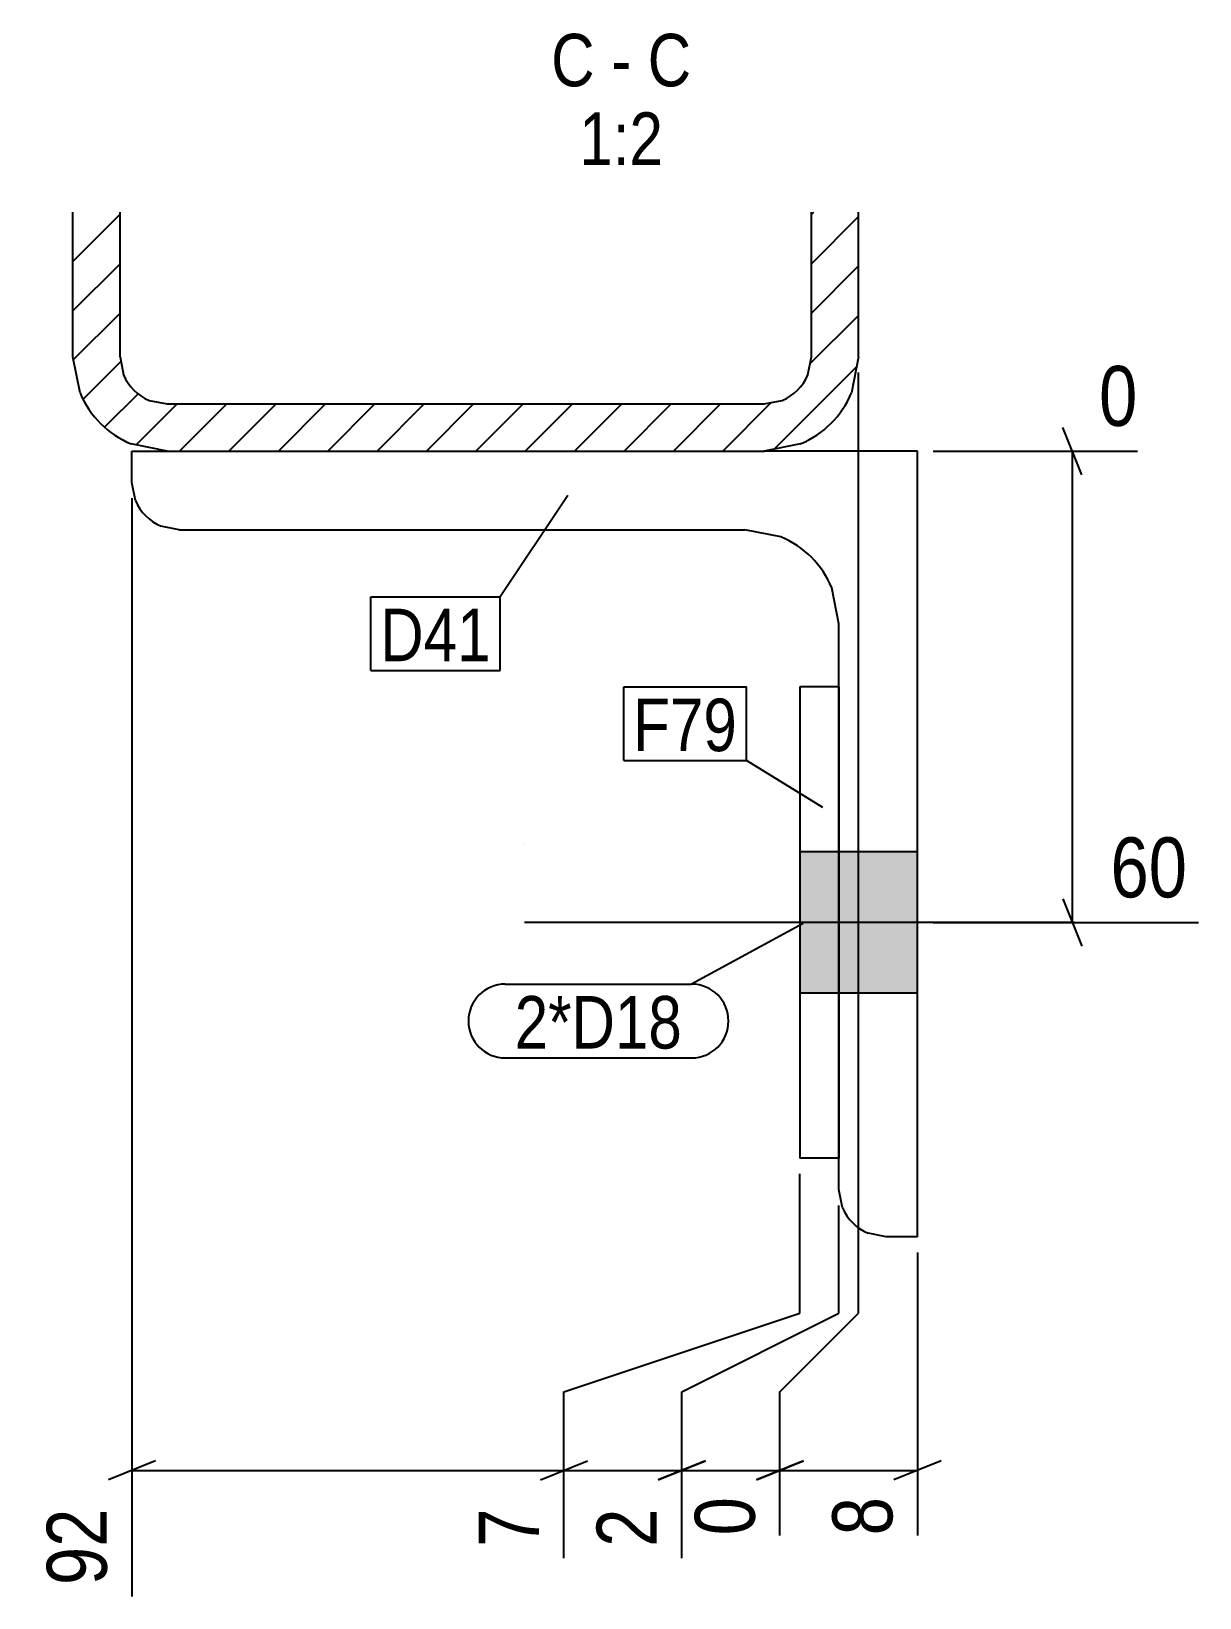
# Model space of a CAD drawing. Header units: millimetres. Extents: x -80 to 34240, y 3 to 819.
# Drawn here: x 26372.4 to 26521.1, y 4.7 to 204 of the extents above; entities that cross this region are included whole.
import ezdxf

# ---------------------------------------------------------------- set-up
doc = ezdxf.new("R2010")
doc.units = ezdxf.units.MM
doc.linetypes.add('DXK_LINE_DOT2', pattern=[3.9198, 1.9599, -1.9599])
doc.linetypes.add('DXK_LINE_DOT3', pattern=[5.9187, 2.979, -0.9799, 0.9799, -0.9799])
for name, color, linetype in [('MÅLSÆTNING', 7, 'Continuous'), ('STÅL', 7, 'Continuous'), ('TEKST', 7, 'Continuous')]:
    doc.layers.add(name, color=color, linetype=linetype)
doc.styles.add('Arial Narrow', font='ARIALN.TTF', dxfattribs={"height": 0.2})

msp = doc.modelspace()

# ---------------------------------------------------------------- hatches: boundary and pattern name
at = {"layer": 'STÅL', "linetype": 'Continuous'}
h = msp.add_hatch(dxfattribs=at)
h.set_pattern_fill('', scale=1.4, style=0, pattern_type=0)
h.set_pattern_definition([(45, (26377.723, 181.019), (-3.14309, 3.14309), [])])
h.paths.add_polyline_path([(26383.72, 181.02), (26377.72, 181.02), (26377.72, 162.59), (26378.64, 157.99), (26381.24, 154.1), (26385.13, 151.5), (26389.72, 150.59), (26465.72, 150.59), (26470.32, 151.5), (26474.21, 154.1), (26476.81, 157.99), (26477.72, 162.59), (26477.72, 181.02), (26471.72, 181.02), (26471.72, 162.59), (26471.27, 160.29), (26469.97, 158.34), (26468.02, 157.04), (26465.72, 156.59), (26389.72, 156.59), (26387.43, 157.04), (26385.48, 158.34), (26384.18, 160.29), (26383.72, 162.59)])
for points in [[(26470.23, 99.59), (26470.23, 81.59), (26475.23, 81.59), (26475.23, 99.59)], [(26470.23, 99.59), (26470.23, 81.59), (26475.23, 81.59), (26475.23, 99.59)], [(26475.23, 99.59), (26475.23, 81.59), (26485.23, 81.59), (26485.23, 99.59)], [(26475.23, 99.59), (26475.23, 81.59), (26485.23, 81.59), (26485.23, 99.59)]]:
    msp.add_hatch(color=96, dxfattribs=at).paths.add_polyline_path(points)

# ---------------------------------------------------------------- linework, layer by layer
at = {"layer": 'MÅLSÆTNING', "color": 7, "linetype": 'Continuous'}
for p, q in [((26477.72, 40.86), (26477.72, 160.59)), ((26477.72, 40.86), (26477.72, 160.59)), ((26506.14, 147.59), (26503.74, 153.59)), ((26487.23, 150.59), (26513.22, 150.59)), ((26504.94, 90.59), (26504.94, 150.59)), ((26385.23, 144.59), (26385.23, 4.8)), ((26503.74, 93.59), (26506.14, 87.59)), ((26487.23, 90.59), (26521.01, 90.59)), ((26470.23, 40.86), (26470.23, 58.59)), ((26470.23, 40.86), (26470.23, 58.59)), ((26475.23, 40.86), (26475.23, 54.59)), ((26475.23, 40.86), (26475.23, 54.59)), ((26485.23, 48.59), (26485.23, 12.59)), ((26440.23, 30.86), (26470.23, 40.86)), ((26440.23, 30.86), (26470.23, 40.86)), ((26455.23, 30.86), (26475.23, 40.86)), ((26455.23, 30.86), (26475.23, 40.86)), ((26467.72, 30.86), (26477.72, 40.86)), ((26467.72, 30.86), (26477.72, 40.86)), ((26440.23, 9.68), (26440.23, 30.86)), ((26440.23, 9.68), (26440.23, 30.86)), ((26455.23, 9.68), (26455.23, 30.86)), ((26467.72, 12.59), (26467.72, 30.86)), ((26467.72, 12.59), (26467.72, 30.86)), ((26388.23, 22.06), (26382.23, 19.66)), ((26437.23, 19.66), (26443.23, 22.06)), ((26437.23, 19.66), (26443.23, 22.06)), ((26452.23, 19.66), (26458.23, 22.06)), ((26470.72, 22.06), (26464.72, 19.66)), ((26488.23, 22.06), (26482.23, 19.66)), ((26385.23, 20.86), (26440.23, 20.86)), ((26440.23, 20.86), (26455.23, 20.86)), ((26455.23, 20.86), (26467.72, 20.86)), ((26467.72, 20.86), (26485.23, 20.86))]:
    msp.add_line(p, q, dxfattribs=at)
at = {"layer": 'STÅL', "color": 2, "linetype": 'Continuous'}
for p, q in [((26377.72, 162.59), (26377.72, 181.02)), ((26383.72, 162.59), (26383.72, 181.02)), ((26471.72, 162.59), (26471.72, 181.02)), ((26477.72, 162.59), (26477.72, 181.02)), ((26378.64, 157.99), (26377.72, 162.59)), ((26383.72, 162.59), (26384.18, 160.29)), ((26471.27, 160.29), (26471.72, 162.59)), ((26477.72, 162.59), (26476.81, 157.99)), ((26387.43, 157.04), (26389.72, 156.59)), ((26389.72, 156.59), (26465.72, 156.59)), ((26465.72, 156.59), (26468.02, 157.04)), ((26389.72, 150.59), (26385.13, 151.5)), ((26385.23, 146.59), (26385.23, 150.59)), ((26385.23, 150.59), (26389.71, 150.59)), ((26389.72, 150.59), (26465.72, 150.59)), ((26470.32, 151.5), (26465.72, 150.59)), ((26485.23, 150.59), (26465.74, 150.59)), ((26485.23, 50.59), (26485.23, 150.59)), ((26385.68, 144.29), (26385.23, 146.59)), ((26391.23, 140.59), (26388.93, 141.05)), ((26391.23, 140.59), (26463.23, 140.59)), ((26467.82, 139.68), (26463.23, 140.59)), ((26475.23, 128.59), (26474.31, 133.18)), ((26475.23, 56.59), (26475.23, 128.59)), ((26475.23, 120.59), (26470.23, 120.59)), ((26470.23, 120.59), (26470.23, 60.59)), ((26475.23, 120.59), (26475.23, 60.59)), ((26475.23, 60.59), (26470.23, 60.59)), ((26475.68, 54.29), (26475.23, 56.59)), ((26481.23, 50.59), (26478.93, 51.05)), ((26485.23, 50.59), (26481.23, 50.59))]:
    msp.add_line(p, q, dxfattribs=at)
at = {"layer": 'STÅL', "color": 7, "linetype": 'DXK_LINE_DOT2'}
msp.add_line((26389.71, 150.59), (26465.74, 150.59), dxfattribs=at)
at = {"layer": 'STÅL', "color": 7, "linetype": 'DXK_LINE_DOT3'}
msp.add_line((26435.23, 100.59), (26435.23, 100.59), dxfattribs=at)
at = {"layer": 'STÅL', "color": 96, "linetype": 'Continuous'}
for p, q in [((26475.23, 99.59), (26470.23, 99.59)), ((26475.23, 99.59), (26470.23, 99.59)), ((26485.23, 99.59), (26475.23, 99.59)), ((26485.23, 99.59), (26475.23, 99.59)), ((26505.22, 90.59), (26435.22, 90.59)), ((26505.22, 90.59), (26435.22, 90.59)), ((26475.23, 81.59), (26470.23, 81.59)), ((26475.23, 81.59), (26470.23, 81.59)), ((26485.23, 81.59), (26475.23, 81.59)), ((26485.23, 81.59), (26475.23, 81.59))]:
    msp.add_line(p, q, dxfattribs=at)
at = {"layer": 'STÅL', "color": 2, "linetype": 'Continuous'}
for centre, radius, start, end in [((26389.72, 162.59), 6, 202.5, 247.5), ((26465.72, 162.59), 6, 292.5, 337.5), ((26389.72, 162.59), 12, 202.5, 247.5), ((26465.72, 162.59), 12, 292.5, 337.5), ((26391.23, 146.59), 6, 202.5, 247.5), ((26463.23, 128.59), 12, 22.5, 67.5), ((26481.23, 56.59), 6, 202.5, 247.5)]:
    msp.add_arc(centre, radius, start, end, dxfattribs=at)
at = {"layer": 'TEKST', "color": 7, "linetype": 'Continuous'}
for p, q in [((26440.71, 144.92), (26432.11, 132.05)), ((26415.64, 132.05), (26432.11, 132.05)), ((26415.64, 122.65), (26415.64, 132.05)), ((26432.11, 122.65), (26432.11, 132.05)), ((26415.64, 122.65), (26432.11, 122.65)), ((26447.84, 120.6), (26463.45, 120.6)), ((26447.84, 111.2), (26447.84, 120.6)), ((26463.45, 111.2), (26463.45, 120.6)), ((26447.84, 111.2), (26463.45, 111.2)), ((26473.18, 105.22), (26463.45, 111.2)), ((26470.68, 90.45), (26456.47, 82.75)), ((26432.76, 82.75), (26456.47, 82.75)), ((26432.76, 73.35), (26456.47, 73.35))]:
    msp.add_line(p, q, dxfattribs=at)
for centre, start, end in [((26432.76, 78.05), 90, 270), ((26456.47, 78.05), 270, 90)]:
    msp.add_arc(centre, 4.7, start, end, dxfattribs=at)

# ---------------------------------------------------------------- wipeouts: each hides what was drawn before it
at = {"color": 0, "linetype": 'Continuous'}
for points, layer in [([(26521.15, 92.19), (26521.15, 103.39), (26508.2, 103.39), (26508.2, 92.19)], 'MÅLSÆTNING'), ([(26383.63, 17.61), (26372.43, 17.61), (26372.43, 4.66), (26383.63, 4.66)], 'MÅLSÆTNING'), ([(26438.63, 17.61), (26427.43, 17.61), (26427.43, 9.53), (26438.63, 9.53)], 'MÅLSÆTNING'), ([(26453.63, 17.61), (26442.43, 17.61), (26442.43, 9.53), (26453.63, 9.53)], 'MÅLSÆTNING'), ([(26444.14, 197.02), (26444.14, 204.02), (26438.6, 204.02), (26438.6, 197.02)], 'TEKST'), ([(26448.79, 197.02), (26448.79, 204.02), (26446.24, 204.02), (26446.24, 197.02)], 'TEKST'), ([(26456.43, 197.02), (26456.43, 204.02), (26450.89, 204.02), (26450.89, 197.02)], 'TEKST'), ([(26452.85, 187.02), (26452.85, 194.02), (26442.18, 194.02), (26442.18, 187.02)], 'TEKST')]:
    msp.add_wipeout(points, dxfattribs=at).dxf.layer = layer
at = {"color": 0}
for points in [[(26430.91, 123.85), (26430.91, 130.85), (26416.84, 130.85), (26416.84, 123.85)], [(26462.25, 112.4), (26462.25, 119.4), (26449.04, 119.4), (26449.04, 112.4)], [(26455.27, 74.55), (26455.27, 81.55), (26433.96, 81.55), (26433.96, 74.55)]]:
    msp.add_wipeout(points, dxfattribs=at).dxf.layer = 'TEKST'

# ---------------------------------------------------------------- next in the draw order: texts
at = {"layer": 'MÅLSÆTNING', "color": 3, "linetype": 'Continuous', "style": 'Arial Narrow'}
msp.add_text('60', height=7.635, dxfattribs=at).set_placement((26509.8, 93.79))
for s, height, p in [('92', 7.635, (26382.03, 6.26)), ('7', 7.64, (26437.03, 11.13)), ('2', 7.64, (26452.03, 11.13))]:
    msp.add_text(s, height=height, rotation=90.0002, dxfattribs=at).set_placement(p)
at = {"layer": 'TEKST', "color": 3, "linetype": 'Continuous', "style": 'Arial Narrow'}
for s, height, p in [('C', 6.68, (26438.6, 197.02)), ('C', 6.68, (26450.89, 197.02)), ('-', 6.68, (26446.24, 197.02)), ('1:2', 6.681, (26442.18, 187.02))]:
    msp.add_text(s, height=height, dxfattribs=at).set_placement(p)

# ---------------------------------------------------------------- next in the draw order: wipeouts: each hides what was drawn before it
at = {"color": 0, "linetype": 'Continuous'}
for points in [[(26514.82, 152.19), (26514.82, 163.39), (26506.74, 163.39), (26506.74, 152.19)], [(26466.12, 19.06), (26454.92, 19.06), (26454.92, 10.99), (26466.12, 10.99)], [(26483.63, 19.06), (26472.43, 19.06), (26472.43, 10.99), (26483.63, 10.99)]]:
    msp.add_wipeout(points, dxfattribs=at).dxf.layer = 'MÅLSÆTNING'
at = {"color": 0}
for points in [[(26430.91, 123.85), (26430.91, 130.85), (26416.84, 130.85), (26416.84, 123.85)], [(26462.25, 112.4), (26462.25, 119.4), (26449.04, 119.4), (26449.04, 112.4)], [(26455.27, 74.55), (26455.27, 81.55), (26433.96, 81.55), (26433.96, 74.55)]]:
    msp.add_wipeout(points, dxfattribs=at).dxf.layer = 'TEKST'

# ---------------------------------------------------------------- next in the draw order: linework, layer by layer
at = {"layer": 'MÅLSÆTNING', "color": 7, "linetype": 'Continuous'}
for p, q in [((26455.23, 9.68), (26455.23, 30.86)), ((26458.23, 22.06), (26452.23, 19.66)), ((26464.72, 19.66), (26470.72, 22.06))]:
    msp.add_line(p, q, dxfattribs=at)

# ---------------------------------------------------------------- next in the draw order: texts
at = {"layer": 'MÅLSÆTNING', "color": 3, "linetype": 'Continuous', "style": 'Arial Narrow'}
msp.add_text('0', height=7.64, dxfattribs=at).set_placement((26508.34, 153.79))
for s, p in [('0', (26464.52, 12.59)), ('8', (26482.03, 12.59))]:
    msp.add_text(s, height=7.64, rotation=90.0002, dxfattribs=at).set_placement(p)
at = {"layer": 'TEKST', "color": 3, "style": 'Arial Narrow'}
for s, p in [('D41', (26416.84, 123.85)), ('F79', (26449.04, 112.4)), ('2*D18', (26433.96, 74.55))]:
    msp.add_text(s, height=6.681, dxfattribs=at).set_placement(p)

doc.saveas('drawing.dxf')
